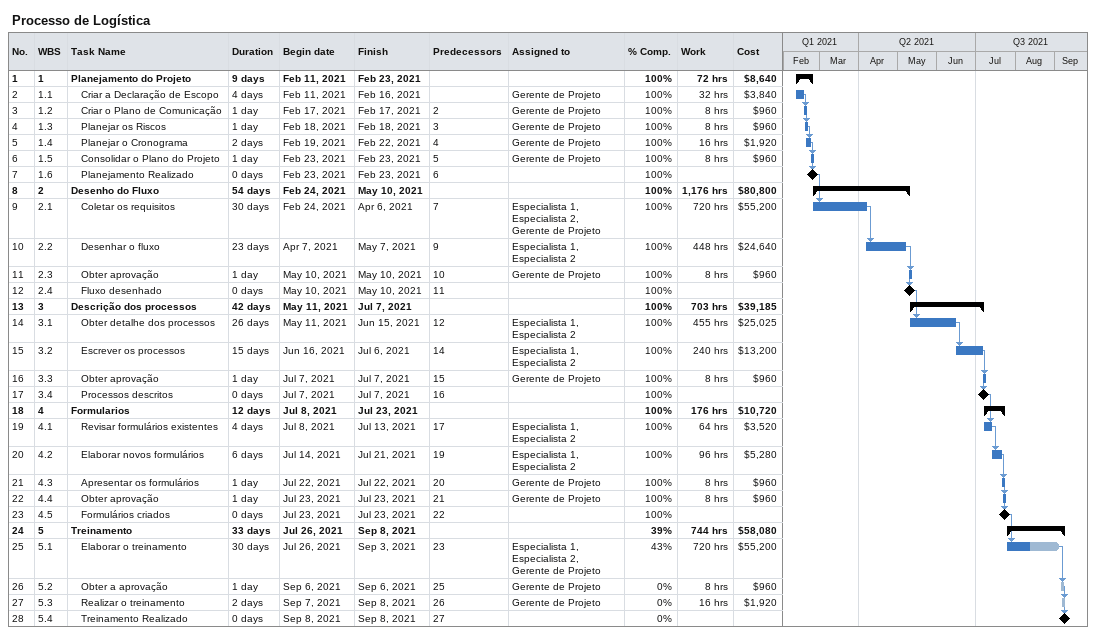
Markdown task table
Processo de Logística

| ID | WBS | Task | Duration | Start | Finish | Predecessors | Resources | % complete | Work (h) | Cost ($) |
|---|---|---|---|---|---|---|---|---|---|---|
| 1 | 1 | **Planejamento do Projeto** | 9d | 2021-02-11 | 2021-02-23 |  |  | 100 | 72 | 8640 |
| 2 | 1.1 | Criar a Declaração de Escopo | 4d | 2021-02-11 | 2021-02-16 |  | Gerente de Projeto | 100 | 32 | 3840 |
| 3 | 1.2 | Criar o Plano de Comunicação | 1d | 2021-02-17 | 2021-02-17 | 2 | Gerente de Projeto | 100 | 8 | 960 |
| 4 | 1.3 | Planejar os Riscos | 1d | 2021-02-18 | 2021-02-18 | 3 | Gerente de Projeto | 100 | 8 | 960 |
| 5 | 1.4 | Planejar o Cronograma | 2d | 2021-02-19 | 2021-02-22 | 4 | Gerente de Projeto | 100 | 16 | 1920 |
| 6 | 1.5 | Consolidar o Plano do Projeto | 1d | 2021-02-23 | 2021-02-23 | 5 | Gerente de Projeto | 100 | 8 | 960 |
| 7 | 1.6 | Planejamento Realizado | 0d | 2021-02-23 | 2021-02-23 | 6 |  | 100 |  |  |
| 8 | 2 | **Desenho do Fluxo** | 54d | 2021-02-24 | 2021-05-10 |  |  | 100 | 1176 | 80800 |
| 9 | 2.1 | Coletar os requisitos | 30d | 2021-02-24 | 2021-04-06 | 7 | Especialista 1, Especialista 2, Gerente de Projeto | 100 | 720 | 55200 |
| 10 | 2.2 | Desenhar o fluxo | 23d | 2021-04-07 | 2021-05-07 | 9 | Especialista 1, Especialista 2 | 100 | 448 | 24640 |
| 11 | 2.3 | Obter aprovação | 1d | 2021-05-10 | 2021-05-10 | 10 | Gerente de Projeto | 100 | 8 | 960 |
| 12 | 2.4 | Fluxo desenhado | 0d | 2021-05-10 | 2021-05-10 | 11 |  | 100 |  |  |
| 13 | 3 | **Descrição dos processos** | 42d | 2021-05-11 | 2021-07-07 |  |  | 100 | 703 | 39185 |
| 14 | 3.1 | Obter detalhe dos processos | 26d | 2021-05-11 | 2021-06-15 | 12 | Especialista 1, Especialista 2 | 100 | 455 | 25025 |
| 15 | 3.2 | Escrever os processos | 15d | 2021-06-16 | 2021-07-06 | 14 | Especialista 1, Especialista 2 | 100 | 240 | 13200 |
| 16 | 3.3 | Obter aprovação | 1d | 2021-07-07 | 2021-07-07 | 15 | Gerente de Projeto | 100 | 8 | 960 |
| 17 | 3.4 | Processos descritos | 0d | 2021-07-07 | 2021-07-07 | 16 |  | 100 |  |  |
| 18 | 4 | **Formularios** | 12d | 2021-07-08 | 2021-07-23 |  |  | 100 | 176 | 10720 |
| 19 | 4.1 | Revisar formulários existentes | 4d | 2021-07-08 | 2021-07-13 | 17 | Especialista 1, Especialista 2 | 100 | 64 | 3520 |
| 20 | 4.2 | Elaborar novos formulários | 6d | 2021-07-14 | 2021-07-21 | 19 | Especialista 1, Especialista 2 | 100 | 96 | 5280 |
| 21 | 4.3 | Apresentar os formulários | 1d | 2021-07-22 | 2021-07-22 | 20 | Gerente de Projeto | 100 | 8 | 960 |
| 22 | 4.4 | Obter aprovação | 1d | 2021-07-23 | 2021-07-23 | 21 | Gerente de Projeto | 100 | 8 | 960 |
| 23 | 4.5 | Formulários criados | 0d | 2021-07-23 | 2021-07-23 | 22 |  | 100 |  |  |
| 24 | 5 | **Treinamento** | 33d | 2021-07-26 | 2021-09-08 |  |  | 39 | 744 | 58080 |
| 25 | 5.1 | Elaborar o treinamento | 30d | 2021-07-26 | 2021-09-03 | 23 | Especialista 1, Especialista 2, Gerente de Projeto | 43 | 720 | 55200 |
| 26 | 5.2 | Obter a aprovação | 1d | 2021-09-06 | 2021-09-06 | 25 | Gerente de Projeto | 0 | 8 | 960 |
| 27 | 5.3 | Realizar o treinamento | 2d | 2021-09-07 | 2021-09-08 | 26 | Gerente de Projeto | 0 | 16 | 1920 |
| 28 | 5.4 | Treinamento Realizado | 0d | 2021-09-08 | 2021-09-08 | 27 |  | 0 |  |  |
